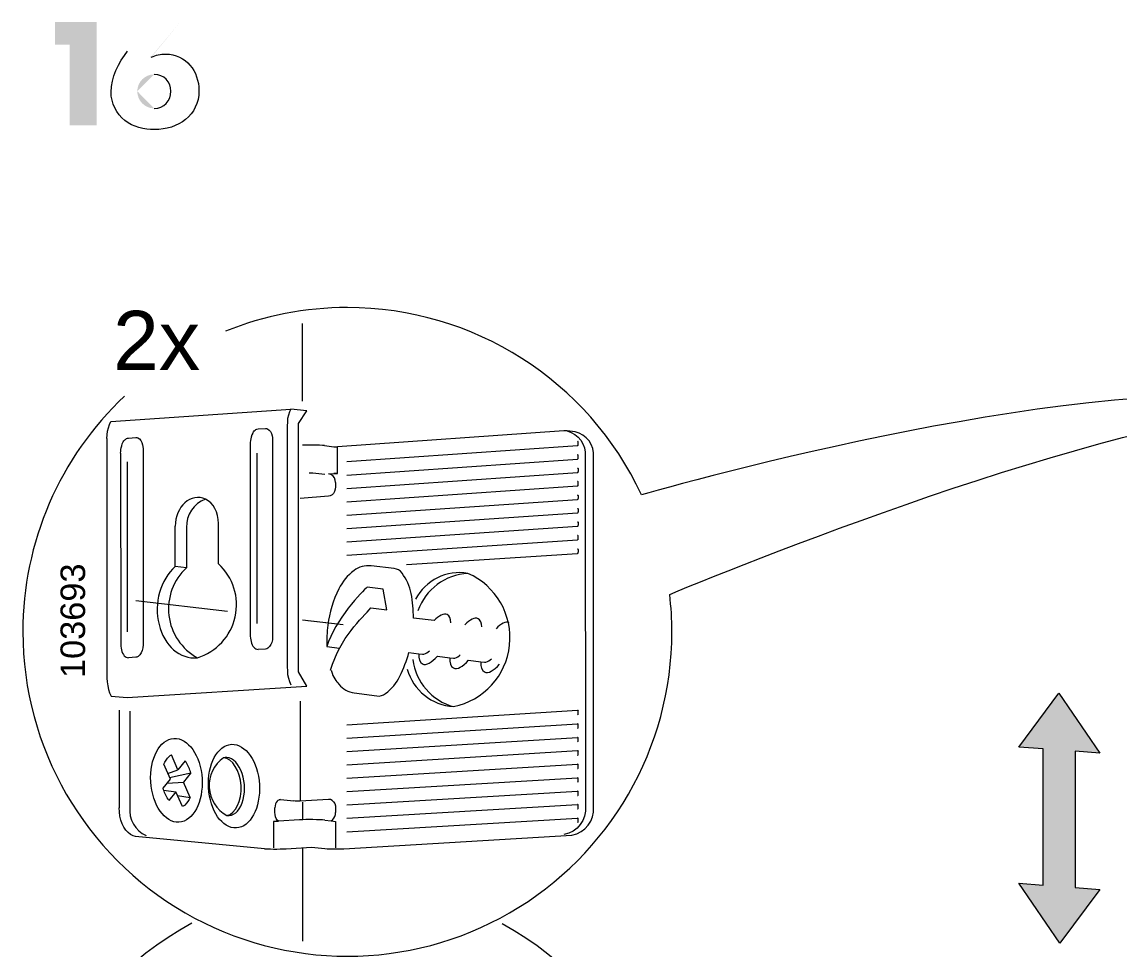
# Model space of a CAD drawing. Header units: metres. Extents: x -11.5 to 7.4, y -3.8 to 5.9.
# Drawn here: x 6.7774 to 7.0717, y -1.1237 to -0.8748 of the extents above; entities that cross this region are included whole.
import ezdxf

# ---------------------------------------------------------------- set-up
doc = ezdxf.new("R2010")
doc.units = ezdxf.units.M
doc.header["$MEASUREMENT"] = 0
for name, color, linetype, lineweight in [('PDF19_Geometry_Num_Penna__1_Num_Penna__255', 255, 'Continuous', 18), ('PDF19_Geometry_Num_Penna__7_Num_Penna__7', 7, 'Continuous', 18), ('PDF19_Text_Num_Penna__7_Num_Penna__7', 7, 'Continuous', 18)]:
    doc.layers.add(name, color=color, linetype=linetype, lineweight=lineweight)
doc.styles.add('GENERATED_STYLE_1', font='')
doc.styles.get('GENERATED_STYLE_1').set_extended_font_data('Arial')

msp = doc.modelspace()

# ---------------------------------------------------------------- hatches: boundary and pattern name
at = {"layer": 'PDF19_Geometry_Num_Penna__7_Num_Penna__7', "linetype": 'Continuous', "lineweight": 18}
for points in [[(6.790217065299663, -0.8809510200550887), (6.790217065299663, -0.9026218704680717), (6.797441910610246, -0.9026218704680717), (6.797441910610246, -0.8748342873903354), (6.786236705019723, -0.8748342873903354), (6.786236705019723, -0.8809510200550887)], [(6.819885982862795, -0.8748336731372062), (6.811998972678477, -0.8842292890078696), (6.812071454547773, -0.8843042278896833)], [(6.812882268678871, -0.8889111263618314, 0.4127571581467983), (6.808313453900761, -0.8934430859521649)], [(6.808313453900757, -0.8934430859521649, 0.4126823729240414), (6.812882268678869, -0.8980524414368309)], [(7.051361009378056, -1.069965184732259), (7.051361009378056, -1.106542730094852), (7.044808156991273, -1.106050099084897), (7.055809430542761, -1.122112818424453), (7.066506034541957, -1.107681555397167), (7.059955639167693, -1.107188924387212), (7.059955639167693, -1.070611379024618), (7.066506034541957, -1.071104010034573), (7.055504760990472, -1.055043747707537), (7.044808156991273, -1.069472553722304)]]:
    msp.add_hatch(color=7, dxfattribs=at).paths.add_polyline_path(points)

# ---------------------------------------------------------------- linework, layer by layer
at = {"layer": 'PDF19_Geometry_Num_Penna__1_Num_Penna__255', "color": 255, "linetype": 'Continuous', "lineweight": 18, "flags": 128}
for points in [[(6.832511710240878, -1.03310839989694), (6.807934214018532, -1.030271778944356)], [(6.862070307941933, -1.036517996168833), (6.854109587382059, -1.035599073486922)]]:
    msp.add_lwpolyline(points, dxfattribs=at)
at = {"layer": 'PDF19_Geometry_Num_Penna__7_Num_Penna__7', "color": 7, "linetype": 'Continuous', "lineweight": 18, "flags": 128}
for points in [[(6.943573958653031, -1.001754954551136, 0.2914295355069761), (6.86467805817842, -0.951511505560763, 0.09687729345512008), (6.83196907902617, -0.9578641114272903)], [(6.80492068816462, -0.9752581629999826, 0.207065775362535), (6.777619593565541, -1.038569233069885, 1.000005780793238), (6.951737858144348, -1.038571068087181, 0.0287864284504903), (6.951141188658067, -1.028494253237861)], [(6.8424142077941, -1.096776965288281), (6.843126741424459, -1.096824877032391), (6.84401249443737, -1.096824877032391), (6.844863849275024, -1.096877702801538), (6.845785228969453, -1.096877702801538), (6.846658696919773, -1.096824877032391), (6.847476882088426, -1.096824877032391), (6.848235116151629, -1.096776965288281), (6.855044726346593, -1.096364310035803), (6.85866304583193, -1.096727333635408), (6.85923184422996, -1.096777702392036), (6.859896466116208, -1.096825614136146), (6.860656911490677, -1.096825614136146), (6.861444384002848, -1.096825614136146), (6.86225028410891, -1.096825614136146), (6.863020557533453, -1.096825614136146), (6.863723508814989, -1.096776965288281), (6.924913194276437, -1.093146483590978, 0.3821216484378956), (6.930715429338825, -1.085584167610977), (6.930715675040078, -0.9916594586645848, 0.3785498252865762), (6.925738873333271, -0.9848726986860417), (6.92359390140464, -0.9846159408778608), (6.923138125582463, -0.9846159408778608), (6.922720433454321, -0.9846159408778608)], [(6.923594515657769, -0.9846161865791121, -0.3665678918596141), (6.928483970569541, -0.9914614234555943), (6.928551538413801, -1.085379498468186, -0.3929399953348326), (6.922785298584806, -1.092947711278232)], [(6.821544220611516, -1.021358474631071, 0.5138524690017993), (6.824449392213365, -1.04551324184961, 0.5794214615783789), (6.830090692955793, -1.020286480069259), (6.830091061507671, -1.00945940870533), (6.830023493663413, -1.00837586618468), (6.829852731293379, -1.007364805533326), (6.829567717841234, -1.006383229032195), (6.829140197663021, -1.005466763362802), (6.828656166196879, -1.004649806700407), (6.828029628004668, -1.003938501576308), (6.827307266324235, -1.003374617203317), (6.826594364141997, -1.002911716044835, 0.3248645336683214), (6.821543974910265, -1.010579929264382), (6.821543974910265, -1.021358843182948), (6.818477623287201, -1.021054173630658)], [(6.887914516968177, -1.035551530294689), (6.882391152826635, -1.034869709320811, 0.04614022622243194), (6.881784270734572, -1.02828245875877, 0.1158768319988018), (6.879329715228614, -1.022764008642264, 0.1968518124882239), (6.877235112056608, -1.02154778744562), (6.871020098891115, -1.020878251534332, 0.1996970879351228), (6.866456198138041, -1.022071131112056, 0.1172209081708172), (6.862360358269738, -1.027050266980752, 0.08077470722210157), (6.859409486235045, -1.036719839747226, 0.04448726216608584), (6.859197691755954, -1.042485342472462), (6.862585912018934, -1.04290794862564)], [(6.880750237016169, -1.048573205240123, 0.318299173918382), (6.893169206790821, -1.058636022860179, 0.7318529864875869), (6.897005586137173, -1.022850741184169, 0.3242454897509591), (6.882942874987663, -1.02981145764902)], [(6.862427680412745, -1.05263034716126, 0.2001523255756658), (6.866533348331121, -1.054954681003742), (6.872577599126579, -1.055754438578506, 0.2002393723480712), (6.874924046081725, -1.055137728436369, 0.1165512190496373), (6.878758214116813, -1.05048291822011, 0.04856491298913418), (6.881176897240005, -1.044083383414481), (6.883840298810034, -1.044438421723401), (6.884821875311168, -1.044561272349325)], [(6.888811817939926, -1.045102920759025), (6.892137507234311, -1.045521104289668), (6.893121540747963, -1.045642726409334, 0.1128992051033671), (6.893504834700838, -1.04560709972779, 0.1158886896118433), (6.894974128186899, -1.04471643268987)], [(6.897149689921383, -1.046190148798451), (6.900475502066396, -1.046605015362196), (6.901459535580047, -1.046727865988119, 0.1140477547047388), (6.90184037252042, -1.04669101080037, 0.1166083233691781), (6.903312123018978, -1.045801572268652)], [(6.806312340055083, -1.059885782277703), (6.806331996155233, -1.085583676208472, 0.3292047280572611), (6.810708795405024, -1.093249678116752)], [(6.818662267777967, -1.081457369384939), (6.816778721981301, -1.083803324937582, -0.02387272100441253), (6.816565084742818, -1.083482930505173, -0.07068428266476309), (6.815267167879933, -1.080535743989258), (6.817205750757013, -1.078118043671075), (6.815456357843855, -1.074111884759695)], [(6.822683537316337, -1.076436464303428, 0.07040757210386754), (6.821406873611735, -1.073544683419804, 0.02463463382463789), (6.821162400866145, -1.073185959592107), (6.819230943325369, -1.07559370900959), (6.817491378462286, -1.071607206198358)], [(6.832341316422719, -1.072279567674039), (6.831875712550467, -1.072279567674039), (6.83141993672829, -1.072342221493261, 0.5474622408931894), (6.832341316422719, -1.087875086083206)]]:
    msp.add_lwpolyline(points, format="xyb", dxfattribs=at)
for points in [[(6.85256130094354, -0.9557698768071647), (6.852583414056205, -0.9766544832142348)], [(6.800186762145266, -0.9866698804926841), (6.800262929533337, -0.9856477632849963), (6.800350153477742, -0.984676014833938), (6.800597083235852, -0.983759549164545), (6.800851384031514, -0.9828909952392637), (6.801203965327916, -0.9821158077896825), (6.849535858578912, -0.9787497006393675)], [(6.849535612877659, -0.9787493320874896), (6.849185488593777, -0.9795146914869957), (6.848880819041486, -0.9803832454122778), (6.848652316877265, -0.9813095391317441), (6.848568778451639, -0.9822837445953212), (6.848520866707526, -0.9832984907654527)], [(6.851577513131142, -0.9826393971573708), (6.853840421660662, -0.9792143217066114), (6.849535735728283, -0.9787487178343595)], [(6.853840175959409, -1.053172241272211), (6.85157726742989, -1.049245935267682), (6.85157726742989, -0.9826387829042407)], [(6.839318863423321, -0.985194198774086), (6.83906210561514, -0.9856954293278548), (6.838875372663736, -0.9862568566883274), (6.838769721125439, -0.9867703723046892), (6.838664069587146, -0.9872286051393857), (6.83859650174289, -0.9877003515429337), (6.83859650174289, -0.9881512133400738)], [(6.839318740572697, -0.985194198774086), (6.83948950294273, -0.9848846151967567), (6.839671321869096, -0.9846229433635392), (6.839935450714833, -0.9844239253495424), (6.84013692574135, -0.9842728190796546), (6.840401054587085, -0.9841622535163239), (6.840705724139378, -0.9840615160030666), (6.84270204681064, -0.9839632355023262)], [(6.842702538213143, -0.9839634812035793), (6.843004750752916, -0.9839634812035793), (6.843261508561097, -0.9840617617043179), (6.843714827370757, -0.9843762593066829), (6.844067408667158, -0.984793951434825), (6.844333994525414, -0.9852927249760759), (6.844533012539411, -0.9859475188122504), (6.844590752333596, -0.986418036709539), (6.844626379015113, -0.987026147307863), (6.844626379015113, -1.03984700243012)], [(6.848520743856902, -0.9832984907654527), (6.848520743856902, -1.047973202783111)], [(6.922720556304945, -0.9846159408778608), (6.862040946642336, -0.9888555159784964)], [(6.80018663929464, -0.9866697576420576), (6.80018663929464, -1.051032429069869)], [(6.803824492029499, -0.9905496261099875), (6.803862575723535, -0.9900938502878098), (6.803930143567792, -0.9896331604405946), (6.803965770249311, -0.989177384618416), (6.804129161581789, -0.9886159572579443), (6.804292552914271, -0.9881048986541003), (6.804527197609783, -0.9875815549876643), (6.804745871723927, -0.9872817994604111), (6.804944889737925, -0.9870262701584878), (6.805143907751923, -0.9868788494073799), (6.805400665560102, -0.9866700033433098), (6.805647595318209, -0.9865692658300507), (6.805962092920574, -0.9865287251234962), (6.807908046835212, -0.9863555057409439)], [(6.807907923984585, -0.9863552600396925), (6.808222421586949, -0.9864179138589133), (6.808466894332538, -0.9864707396280608), (6.808942326254865, -0.9867704951553149), (6.809294907551267, -0.9871783592333827), (6.809532009259298, -0.9877520716564474), (6.809750683373444, -0.988358953748512), (6.809798595117554, -0.9888098155456531), (6.80985387789922, -0.9894338967253455), (6.80985387789922, -1.042050819808569)], [(6.838596624593514, -0.9881513361907004), (6.838596624593514, -1.039284223712762)], [(6.858557517144263, -0.9885508464262047), (6.857960463102271, -0.9885029346820948), (6.857180361627655, -0.9884525659254653), (6.856319178739929, -0.9884046541813554), (6.855395342032979, -0.9884046541813554), (6.854483790388624, -0.9884046541813554), (6.853542754594047, -0.9884046541813554), (6.852623831912137, -0.9884525659254653)], [(6.858557271443011, -0.9885509692768304), (6.861074480768192, -0.988855638829123), (6.86127349878219, -0.988855638829123), (6.861530256590369, -0.988855638829123), (6.861796842448625, -0.988855638829123), (6.862041315194213, -0.988855638829123)], [(6.860419441230766, -0.996370657318141), (6.860001749102624, -0.996219551048255), (6.859601256062112, -0.9961716393041442), (6.86204106949296, -0.996010704984184), (6.86204106949296, -0.9888558845303734)], [(6.864558401668768, -0.9928434929972392), (6.926403863771398, -0.9885510921274561)], [(6.926528925708586, -0.9884525659254653), (6.926403618070145, -0.9885508464262047), (6.92646135786433, -0.9885508464262047), (6.92655718135255, -0.9884525659254653), (6.92655718135255, -0.9882904030992465), (6.92655718135255, -0.9876294667317751), (6.92655718135255, -0.9874685324118149), (6.92646135786433, -0.9874206206677041), (6.926403618070145, -0.9873702519110754)], [(6.92655718135255, -0.9875316776335392), (6.926403618070145, -0.9873707433135799)], [(6.80382412347762, -0.9905496261099875), (6.803862207171658, -1.041479810099275)], [(6.840345894656044, -0.9905496261099875), (6.840345894656044, -1.036329911860543)], [(6.92655718135255, -0.9911590880651966), (6.926403618070145, -0.9910055247827909)], [(6.926528925708586, -0.9920782564483579), (6.926403618070145, -0.9921789939616161), (6.92646135786433, -0.992121254167432), (6.92655718135255, -0.9920229736666926), (6.92655718135255, -0.9919222361534352), (6.92655718135255, -0.9912576142671865), (6.92655718135255, -0.9911065079973005), (6.92646135786433, -0.9910057704840423), (6.926403618070145, -0.9910057704840423)], [(6.805563811191332, -0.992951601548052), (6.805563811191332, -1.038574638497425)], [(6.864558401668768, -0.9964811000308469), (6.926403863771398, -0.9921788711109913)], [(6.92655718135255, -0.9947895697625002), (6.926403618070145, -0.9945856377234659), (6.92646135786433, -0.99462863544254), (6.92655718135255, -0.9947293729557973), (6.92655718135255, -0.994837481506611), (6.92655718135255, -0.9954984178740816)], [(6.854437721403903, -0.9958597215649236), (6.854692022199565, -0.9958597215649236), (6.854938951957672, -0.9958597215649236), (6.855243621509963, -0.9958597215649236), (6.855442639523961, -0.9959100903215532)], [(6.855443008075838, -0.9959099674709266), (6.858624839287268, -0.9962723768174024)], [(6.860153101073763, -0.9962722539667759), (6.859601501763365, -0.9961715164535185)], [(6.861472762497437, -0.9984658747432738), (6.861444506853475, -0.9978049383758032), (6.861177920995221, -0.9971845427148871), (6.860875708455445, -0.9967324524114876), (6.86041993263327, -0.9963700430650118)], [(6.862041438044839, -0.9960102135816804), (6.861842420030841, -0.9960102135816804), (6.861530379440996, -0.9960102135816804), (6.861273621632813, -0.9960102135816804), (6.861074603618817, -0.9960102135816804)], [(6.864558401668768, -1.000051507772074), (6.926403863771398, -0.9958119326714394)], [(6.926528925708586, -0.9957108266063033), (6.926403618070145, -0.9958115641195606), (6.92646135786433, -0.995758738350415), (6.92655718135255, -0.9956580008371558), (6.92655718135255, -0.995498295023455)], [(6.861472271094934, -0.9984659975938994), (6.861472271094934, -0.999647820615289), (6.861444015450971, -1.000251017188575), (6.861215513286751, -1.000873869862009), (6.860920671784534, -1.001381242947074), (6.860550891400504, -1.00179402105018), (6.860095115578327, -1.002054464377138), (6.859601256062112, -1.002152744877878), (6.85196854667346, -1.002716629250868)], [(6.864558401668768, -1.003627198090217), (6.926403863771398, -0.9993876229895813)], [(6.926528925708586, -0.9992852884181866), (6.926403618070145, -0.9993872544377043), (6.92646135786433, -0.9993872544377043), (6.92655718135255, -0.9992852884181866), (6.92655718135255, -0.9991304966295225), (6.92655718135255, -0.9984658747432738), (6.92655718135255, -0.998318453992165), (6.92646135786433, -0.9982177164789068), (6.926403618070145, -0.9982177164789068)], [(6.92655718135255, -0.9983640315743836), (6.926403618070145, -0.9982178393295333)], [(6.864558401668768, -1.007216033425332), (6.926403863771398, -1.003018227537511)], [(6.92655718135255, -1.001992424811046), (6.926403618070145, -1.00184131854116), (6.926528925708586, -1.00184131854116), (6.92655718135255, -1.001939599041899), (6.92655718135255, -1.002098076349341), (6.92655718135255, -1.002757784210553)], [(6.92655718135255, -1.00291822712801), (6.926403618070145, -1.003017736135009), (6.926528925708586, -1.002966138872119), (6.92655718135255, -1.002865401358862), (6.92655718135255, -1.002758521314309)], [(6.926403618070145, -1.005425731253743), (6.926528925708586, -1.005471185985335), (6.92655718135255, -1.005573152004851), (6.92655718135255, -1.005673889518109), (6.92655718135255, -1.006347110948172)], [(6.92655718135255, -1.005625240670243), (6.926403618070145, -1.005426222656246)], [(6.92655718135255, -1.006546866065926), (6.926403618070145, -1.006645146566664), (6.926528925708586, -1.006592320797517), (6.92655718135255, -1.006494040296777), (6.92655718135255, -1.006347848051928)], [(6.864558401668768, -1.010786318315934), (6.926403863771398, -1.006645023716038)], [(6.926403618070145, -1.009046630602225), (6.926528925708586, -1.009046630602225), (6.92655718135255, -1.009147368115483), (6.92655718135255, -1.009310759447962), (6.92655718135255, -1.009963096271618)], [(6.92655718135255, -1.009200439585882), (6.926403618070145, -1.009046876303477)], [(6.818477500436577, -1.02105466503316), (6.818477500436577, -1.01021801132041)], [(6.864558401668768, -1.014422205440779), (6.926403863771398, -1.010224399552959)], [(6.92655718135255, -1.010126733305349), (6.926403618070145, -1.010225013806088), (6.926528925708586, -1.010225013806088), (6.92655718135255, -1.010126733305349), (6.92655718135255, -1.00996334197287)], [(6.864558401668768, -1.01799187607825), (6.926403863771398, -1.013853038490873)], [(6.92655718135255, -1.013752055276364), (6.926403618070145, -1.013852792789621), (6.926528925708586, -1.013799967020474), (6.92655718135255, -1.013699229507216), (6.92655718135255, -1.013602177512737), (6.92655718135255, -1.012931413095192), (6.92655718135255, -1.012780306825306), (6.926528925708586, -1.012679569312048), (6.926403618070145, -1.012679569312048)], [(6.92655718135255, -1.012833255445079), (6.926403618070145, -1.012679692162674)], [(6.880512275353755, -1.020516210739737), (6.926403126667644, -1.017489171316971)], [(6.92655718135255, -1.016458577416095), (6.926403618070145, -1.016259559402098)], [(6.926403618070145, -1.016260665057731), (6.926528925708586, -1.016307348295582), (6.92655718135255, -1.016408085808839), (6.926612464134218, -1.016521108384689), (6.926612464134218, -1.017170988195828)], [(6.92655718135255, -1.017390399413728), (6.926403618070145, -1.017488679914466), (6.926528925708586, -1.017433397132801), (6.92655718135255, -1.017327745594506), (6.926612464134218, -1.017171725299582)], [(6.871003636907243, -1.032133948732111), (6.875248126032915, -1.032659749411065), (6.874256721481707, -1.02706390340023), (6.870009775343519, -1.026536874215017)], [(6.832511710240878, -1.03310839989694), (6.807934214018532, -1.030271778944356)], [(6.863505080402097, -1.036683475961952), (6.852674569220643, -1.035432856590047)], [(6.803862575723535, -1.0414799329499), (6.803862575723535, -1.041947993834671), (6.803930143567792, -1.042403769656849), (6.803965770249311, -1.042902543198099), (6.804091077887756, -1.043374289601648), (6.804212700007419, -1.043833750942603), (6.80438591938997, -1.044299354814855)], [(6.838596624593514, -1.039284469414014), (6.838596624593514, -1.039745159261228), (6.838664192437772, -1.040208306120962), (6.838769843976067, -1.040671452980695), (6.838875495514362, -1.041127228802873), (6.838959033939989, -1.041587918650087), (6.839158051953985, -1.042051065509821)], [(6.844625887612608, -1.039846142475739), (6.844590260931092, -1.040671698681947), (6.844436697648685, -1.041379318287269), (6.844170111790431, -1.041991114404371), (6.843810159456474, -1.042504630020732), (6.843553401648292, -1.042761387828913), (6.843316299940261, -1.04296040584291), (6.843049714082007, -1.04307342841876), (6.84270204681064, -1.043164337881944), (6.840773291983634, -1.043272446432757)], [(6.804385673688721, -1.044299109113603), (6.804584691702718, -1.044634491322375), (6.804783709716714, -1.044958816974815), (6.805040467524893, -1.045167663038885), (6.805304596370629, -1.045366681052882), (6.805601894885367, -1.04546741856614), (6.805961847219326, -1.045512873297732)], [(6.809854000749846, -1.042051188360447), (6.809798717968182, -1.042859545479025), (6.80958741489159, -1.043581907159459), (6.809390853890113, -1.044183875226486), (6.809028444543639, -1.044755130637033), (6.808771686735456, -1.044959062676067), (6.808514928927275, -1.045167908740138), (6.808222544437577, -1.045315329491246), (6.807908046835212, -1.045366926754133), (6.805962092920574, -1.045513118998984)], [(6.839158174804615, -1.042051065509821), (6.839357192818609, -1.042403646806223), (6.839585694982828, -1.042703402333476), (6.839842452791009, -1.042961388647917), (6.840079554499043, -1.043126008486656), (6.840401423138964, -1.043221831974876), (6.840772432029254, -1.043272200731504)], [(6.848520743856902, -1.047972711380607), (6.848568655601014, -1.048994828588294), (6.848652194026641, -1.050014488783463), (6.848880696190859, -1.05098869424704), (6.84918536574315, -1.051900245891396), (6.849535490027034, -1.052773713841715)], [(6.80018663929464, -1.051032060517991), (6.800262806682714, -1.052003808969048), (6.80039548535871, -1.053025926176736), (6.800596960385224, -1.053997674627794), (6.800851261180888, -1.05490922627215), (6.801271410321547, -1.055792522272543)], [(6.805563811191332, -1.056186627080507), (6.853840421660662, -1.053171872720333)], [(6.801271164620294, -1.055792522272543), (6.805563565490079, -1.05618687278176)], [(6.852006998919373, -1.057121643194415), (6.852024198007001, -1.083997674627795)], [(6.803445006446021, -1.059578655712894), (6.803464662546169, -1.08578269422247)], [(6.864558401668768, -1.063497590679867), (6.926403863771398, -1.059611825381893)], [(6.926403618070145, -1.059612316784396), (6.926612464134218, -1.059812563304652)], [(6.926612464134218, -1.059859615094381), (6.92655718135255, -1.059761334593643), (6.926528925708586, -1.059660597080383), (6.926403618070145, -1.059612685336274)], [(6.926403618070145, -1.060843157205529), (6.926528925708586, -1.060780503386306), (6.92655718135255, -1.060679765873049), (6.926612464134218, -1.0605335736282), (6.926612464134218, -1.059859123691878)], [(6.92655718135255, -1.060732837343449), (6.926403618070145, -1.06084340290678)], [(6.864558401668768, -1.067077089367413), (6.926403863771398, -1.063240464319808)], [(6.926403618070145, -1.063240341469182), (6.926612464134218, -1.063396361764105)], [(6.926612464134218, -1.063497590679867), (6.92655718135255, -1.063339113372425), (6.926528925708586, -1.063240832871685), (6.926403618070145, -1.063240832871685)], [(6.926403618070145, -1.064411107934237), (6.926528925708586, -1.064411107934237), (6.92655718135255, -1.064312827433498), (6.926612464134218, -1.064151893113538), (6.926612464134218, -1.063497099277363)], [(6.92655718135255, -1.064312950284124), (6.926403618070145, -1.064411230784863)], [(6.864558401668768, -1.070656956606836), (6.926403863771398, -1.066879299859675)], [(6.926403618070145, -1.066879054158423), (6.926612464134218, -1.067020332378236)], [(6.926612464134218, -1.067117875775219), (6.92655718135255, -1.066976597555407), (6.926528925708586, -1.066879545560927), (6.926403618070145, -1.066879545560927)], [(6.926403618070145, -1.068048714967845), (6.926528925708586, -1.067988518161142), (6.92655718135255, -1.067887780647884), (6.926612464134218, -1.067787043134627), (6.926612464134218, -1.067117507223341)], [(6.92655718135255, -1.067940729267658), (6.926403618070145, -1.068048837818471)], [(6.864558401668768, -1.074227241497438), (6.926403863771398, -1.070448356244018)], [(6.926612464134218, -1.070707202512839), (6.92655718135255, -1.0706089220121), (6.926528925708586, -1.070493442423731), (6.926403618070145, -1.07044798769214)], [(6.926403618070145, -1.070448110542765), (6.926612464134218, -1.070656956606835)], [(6.926403618070145, -1.071676616802005), (6.926528925708586, -1.071618877007821), (6.92655718135255, -1.071521825013341), (6.926612464134218, -1.071367033224677), (6.926612464134218, -1.070707325363465)], [(6.864558401668768, -1.077862514369153), (6.926403863771398, -1.074083629115734)], [(6.92655718135255, -1.071576002139373), (6.926403618070145, -1.071676739652631)], [(6.926403618070145, -1.075247515945736), (6.926528925708586, -1.075247515945736), (6.92655718135255, -1.075145549926219), (6.926612464134218, -1.075005500212666), (6.926612464134218, -1.074326136251306), (6.92655718135255, -1.074184858031494), (6.926528925708586, -1.074082892011977), (6.926403618070145, -1.074082892011977)], [(6.926403618070145, -1.074083260563855), (6.926612464134218, -1.074226995796186)], [(6.81651717299871, -1.076547398418637), (6.819230943325369, -1.075594077561467)], [(6.817001818717978, -1.077647157221908), (6.822683660166961, -1.076437078556557), (6.820684880483178, -1.078929717756553)], [(6.92655718135255, -1.075145672776845), (6.926403618070145, -1.075247638796362)], [(6.816327614482907, -1.079213379851812), (6.820685126184431, -1.078930823412188)], [(6.822474936953515, -1.083021135002325), (6.820685003333807, -1.078930209159058)], [(6.864558401668768, -1.081437590434166), (6.926403863771398, -1.077701702899819)], [(6.926612464134218, -1.077965463193677), (6.92655718135255, -1.077802071861198), (6.926528925708586, -1.077701334347941), (6.926403618070145, -1.077701334347941)], [(6.926403618070145, -1.077701580049193), (6.926612464134218, -1.077862514369153)], [(6.926403618070145, -1.078883894473085), (6.926528925708586, -1.078835982728974), (6.92655718135255, -1.078735245215717), (6.926612464134218, -1.078623451146126), (6.926612464134218, -1.077964971791174)], [(6.92655718135255, -1.078783894063583), (6.926403618070145, -1.07888463157684)], [(6.815432647673051, -1.081068055751386), (6.818662390628592, -1.081457492235566)], [(6.820406623815462, -1.08545173463623), (6.818662144927341, -1.081457860787443)], [(6.81911570943825, -1.082500985452163), (6.822474445551013, -1.083020643599821)], [(6.864558401668768, -1.085018194777344), (6.926403863771398, -1.081290906786813)], [(6.926403618070145, -1.081291152488064), (6.926612464134218, -1.081490170502061)], [(6.926403618070145, -1.082512533411), (6.926528925708586, -1.082456022123075), (6.926612464134218, -1.082355284609817), (6.926612464134218, -1.082212777883745), (6.926612464134218, -1.081539556453682), (6.926612464134218, -1.081437590434166), (6.926528925708586, -1.081340538439686), (6.926403618070145, -1.081291398189316)], [(6.92655718135255, -1.082411673047116), (6.926403618070145, -1.082512410560374)], [(6.8424142077941, -1.096776351035151), (6.807860012240475, -1.093449556085131), (6.807205218404301, -1.093297221308985), (6.806530768467978, -1.092947097025102), (6.80586614658173, -1.092428667383702), (6.805239608389517, -1.091813185747823), (6.804745748873303, -1.090997457591689), (6.804292430063642, -1.090079763416037), (6.803920192667093, -1.089111700483756), (6.803663434858914, -1.088029386469366), (6.803502500538952, -1.086912674279718), (6.803464416844916, -1.085782448521217)], [(6.845842968763638, -1.083997674627795), (6.845588667967975, -1.084357626961752), (6.845387192941461, -1.084760577014782), (6.845283998415685, -1.085279006656181), (6.845216430571426, -1.08583060596658)], [(6.846193338748774, -1.089362684312519), (6.845881298158927, -1.089112069035634), (6.845588913669229, -1.088698062426269), (6.845415694286675, -1.088189460834945), (6.845284244116936, -1.087625576461954), (6.845216676272678, -1.087064149101483), (6.845216676272678, -1.085830728817205)], [(6.845843091614265, -1.083997920329047), (6.846109677472519, -1.083738705508347), (6.846392233912143, -1.08363551098257), (6.846706731514509, -1.083585142225942), (6.850344338548116, -1.083945094559899)], [(6.846706731514509, -1.083585142225942), (6.846392233912143, -1.08363551098257)], [(6.859629511706075, -1.08353698478058), (6.852023829455122, -1.083997674627795), (6.851615965377057, -1.083997674627795), (6.851150361504805, -1.083997674627795), (6.850694585682628, -1.083997674627795), (6.850344461398743, -1.083944848858647)], [(6.852594962015042, -1.084258609357257), (6.852594962015042, -1.089010471567994)], [(6.860618582095388, -1.083784283090565), (6.860152978223136, -1.083585265076568), (6.8596296345567, -1.083537353332458)], [(6.860095484130204, -1.083585142225942), (6.859629880257952, -1.083537230481832)], [(6.860618827796639, -1.083784160239939), (6.860978780130596, -1.084146569586414), (6.861273621632813, -1.084662542215296), (6.861472639646811, -1.085221512563249), (6.861530379440996, -1.085782939923721), (6.861530379440996, -1.08701144618296)], [(6.864558401668768, -1.088598062016768), (6.926403863771398, -1.084918685770346)], [(6.926403618070145, -1.084919054322224), (6.926612464134218, -1.085061561048295)], [(6.926403618070145, -1.086092400650423), (6.926528925708586, -1.086092400650423), (6.926612464134218, -1.085991663137166), (6.926612464134218, -1.085830728817205), (6.926612464134218, -1.085171020955993), (6.926612464134218, -1.085017457673589), (6.926528925708586, -1.08491917717285), (6.926403618070145, -1.08491917717285)], [(6.92655718135255, -1.085991540286541), (6.926403618070145, -1.086092277799798)], [(6.858624962137895, -1.089111086230627), (6.860352241938385, -1.089258506981735), (6.86075027796638, -1.088959979960741), (6.861074603618817, -1.088597570614264), (6.861331361426998, -1.088091426035458), (6.861472639646811, -1.087572996394059), (6.861530379440996, -1.087011569033587)], [(6.864558401668768, -1.092226455253432), (6.926403863771398, -1.088549536019529)], [(6.926403618070145, -1.088549413168902), (6.926612464134218, -1.088698062426269)], [(6.926403618070145, -1.089717845472066), (6.926528925708586, -1.08966010567788), (6.926612464134218, -1.089563053683402), (6.926612464134218, -1.089461087663884), (6.926612464134218, -1.088796465777635), (6.926612464134218, -1.088652730545303), (6.926528925708586, -1.088549536019529), (6.926403618070145, -1.088549536019529)], [(6.846042109628261, -1.089421529762336), (6.845682157294304, -1.089421529762336), (6.84528412126631, -1.089421529762336), (6.844863972125651, -1.089421529762336), (6.844863972125651, -1.096565293659813)], [(6.846193215898147, -1.089362807163145), (6.846042109628261, -1.089421775463588)], [(6.858624716436644, -1.089111454782504), (6.857960094550394, -1.089059857519616), (6.857179993075778, -1.089009488762987), (6.856364264919643, -1.089009488762987), (6.855442885225214, -1.088959120006359), (6.854483421836747, -1.088959120006359), (6.853542386042172, -1.088959120006359), (6.852688574191998, -1.089009488762987), (6.851872846035862, -1.089059857519616), (6.846193461599398, -1.089363298565648)], [(6.860352241938385, -1.089258138429858), (6.861530379440996, -1.089421529762336), (6.861530379440996, -1.096565293659813)], [(6.92655718135255, -1.089619687821952), (6.926403618070145, -1.089717968322691)], [(6.852594962015042, -1.096517873318207), (6.852599876040081, -1.121618713206986)]]:
    msp.add_lwpolyline(points, dxfattribs=at)
msp.add_lwpolyline([(7.051361009378056, -1.069965184732259), (7.044808156991273, -1.069472553722304), (7.055504760990472, -1.055043747707537), (7.066506034541957, -1.071104010034573), (7.059955639167693, -1.070611379024618), (7.059955639167693, -1.107188924387212), (7.066506034541957, -1.107681555397167), (7.055809430542761, -1.122112818424453), (7.044808156991273, -1.106050099084897), (7.051361009378056, -1.106542730094852)], close=True, dxfattribs=at)
at = {"layer": 'PDF19_Geometry_Num_Penna__7_Num_Penna__7', "color": 7, "linetype": 'Continuous', "lineweight": 18}
for centre, radius, start, end in [((6.89779944680499, -1.037862904482525), 0.01503290640121424, 93.02803257848507, 160.6343337212659), ((6.884077220283084, -1.040999700759184), 0.003700048362943242, 287.7090205466064, 314.5835219781691), ((6.897138834868795, -1.04413968959553), 0.0150299056365979, 187.0702227933117, 254.6856094197866), ((6.864414997783516, -1.193276680654074), 0.08703988214778136, 118.4589564353569, 269.997937811476), ((6.864432982535382, -1.193305258893584), 0.08706201593763918, 270.0001542235393, 61.3000355712905)]:
    msp.add_arc(centre, radius, start, end, dxfattribs=at)
for centre, major_axis, ratio, start_param, end_param in [((6.825004410000243, -1.0111561695087), (-0.0009902372691374943, 0.008632751124140192), 0.74798135087381, 5.885179205104446, 7.659932069488137), ((6.82407444533882, -1.032104457174379), (0.000975782152990768, 0.01342469922529954), 0.7711825007186369, 0.66226935161165, 3.271655449040111), ((6.831469974012695, -1.080131276186663), (-0.0004789429982476887, 0.007795779305142637), 0.5993391488717149, 3.226041628670431, 6.19168918955318), ((6.832458554061445, -1.080089702646934), (-0.0004538023273266126, 0.007811624316669485), 0.591113958324309, 3.018359328513383, 6.210492769869475)]:
    msp.add_ellipse(centre, major_axis=major_axis, ratio=ratio, start_param=start_param, end_param=end_param, dxfattribs=at)
for centre, major_axis, ratio in [((6.818815142551628, -1.078407103222403), (-0.0006808743075863435, 0.01124781108827144), 0.6115255751860617), ((6.834251069747433, -1.079974628870566), (-0.0006409574531458521, 0.0112295539849081), 0.6076729606614161)]:
    msp.add_ellipse(centre, major_axis=major_axis, ratio=ratio, dxfattribs=at)
for points in [[(6.801274113035317, -0.8937023007728646), (6.801274113035317, -0.8896863138114108), (6.803336775044583, -0.8857796639070292), (6.805732362250092, -0.88264574443971)], [(6.812071454547773, -0.8843042278896833), (6.813325759438459, -0.8837526285792849), (6.814503896941073, -0.8834577870770683), (6.815941249264385, -0.8834577870770683)], [(6.815941249264377, -0.8834577870770675), (6.821397045561658, -0.8834577870770675), (6.824860204706455, -0.88813839592477), (6.824860204706455, -0.8932244118380241)], [(6.81734297490617, -0.8934430859521649), (6.81734297490617, -0.8909393901958351), (6.815425276635496, -0.8889111263618314), (6.812882268678869, -0.8889111263618314)], [(6.804995258494554, -0.9013325531490013), (6.802785175734184, -0.8994897937601403), (6.80127411303532, -0.8965782339257435), (6.80127411303532, -0.8937023007728664)], [(6.812882268678871, -0.8980524414368309), (6.815425276635496, -0.8980524414368309), (6.817342974906166, -0.8959885509213086), (6.817342974906166, -0.8934430859521623)], [(6.824860204706454, -0.8932244118380206), (6.824860204706454, -0.9000426215767989), (6.819259444670584, -0.9037281403545165), (6.812920352372908, -0.9037281403545165)], [(6.812920352372908, -0.9037281403545165), (6.810228695158911, -0.9037281403545165), (6.807132859385627, -0.9030278917867509), (6.804995258494551, -0.9013325531489995)], [(7.123628995733444, -0.977924021582532), (7.07408333829832, -0.9659116873796902), (6.961934230398619, -0.9965604615351928), (6.943574204354282, -1.001754585999256)], [(6.951141802911197, -1.028494253237862), (6.973382680228467, -1.019287827331122), (7.074251643655836, -0.9786512972880033), (7.123628995733443, -0.9779240215825338)], [(6.870009775343519, -1.026536874215017), (6.86876038447787, -1.027561448435222), (6.861283695384138, -1.035383347787798), (6.859197691755947, -1.04248534247246)], [(6.860189096307156, -1.048856375932878), (6.86275176036393, -1.039912850365615), (6.868625248789357, -1.034911601384252), (6.871003636907239, -1.032133948732115)], [(6.891439101425934, -1.03393813302443), (6.890544748869207, -1.033487271227289), (6.889216733602971, -1.034189976807573), (6.887914516968179, -1.03555239024907)], [(6.892418220914548, -1.036127331178394), (6.892387508258071, -1.035045017164005), (6.89206318260563, -1.034250173614276), (6.891439101425937, -1.033938133024429)], [(6.899739503966487, -1.035017744325049), (6.898843922903499, -1.034568111034168), (6.89751713614352, -1.035272045120712), (6.896211233989947, -1.036630773043428)], [(6.900737051048987, -1.037235198122977), (6.900706338392505, -1.036138142033476), (6.900367270664953, -1.035332241927414), (6.899739503966481, -1.035017744325048)], [(6.90807921870733, -1.036105218065727), (6.907182409138085, -1.035654356268587), (6.905854393871847, -1.03635951886139), (6.904552177237057, -1.037717018277849)], [(6.883840298810034, -1.044438421723401), (6.883770273953258, -1.04579714964612), (6.884084771555624, -1.046804524778695), (6.884812047261095, -1.047166934125171)], [(6.884821875311168, -1.044561272349325), (6.88494841145587, -1.044577242930695), (6.885083547144381, -1.044566186374362), (6.885202712251528, -1.044524417161547)], [(6.884812047261093, -1.047166934125172), (6.885819422393669, -1.047673078703978), (6.887357512230237, -1.046794696728623), (6.888814520653695, -1.045069873940654)], [(6.892137384383686, -1.045520612887166), (6.892067359526908, -1.046875655291105), (6.892386771154307, -1.047886715942459), (6.893109132834739, -1.048247896782677)], [(6.893109132834743, -1.048247896782677), (6.89411896497984, -1.048752812855223), (6.895691452991668, -1.047914971586421), (6.897149689921386, -1.046190148798448)], [(6.900475256365143, -1.046605383914073), (6.900406460014627, -1.047962883330532), (6.900727100148291, -1.048970258463108), (6.901447004816208, -1.049332667809585)], [(6.9014470048162, -1.049332667809585), (6.902453151442519, -1.049837583882133), (6.903997383810385, -1.048962887425554), (6.905451935221328, -1.047235607625062)], [(6.860330620228224, -1.048877260539284), (6.860957158420436, -1.05103451753051), (6.861684434125907, -1.05167702630409), (6.862427680412744, -1.052630347161259)], [(6.815456603545107, -1.074112130460947), (6.815733017453438, -1.07334922807396), (6.816217048919576, -1.072628094899786), (6.816884127818337, -1.071991728657502)], [(6.81688425066897, -1.071992097209377), (6.817050099013965, -1.071832391395676), (6.817258945078036, -1.071700941225938), (6.817491132761031, -1.071606346243977)], [(6.822474936953515, -1.083021135002325), (6.822196066032667, -1.083744725189017), (6.821724319629121, -1.084431460187932), (6.82108795338684, -1.085037113773735)], [(6.82108807623746, -1.085036622371234), (6.820908714323609, -1.085212298766306), (6.820670384109317, -1.085352348479858), (6.820406255263579, -1.085451857486856)]]:
    msp.add_open_spline(points, degree=3, dxfattribs=at)

# ---------------------------------------------------------------- texts
at = {"layer": 'PDF19_Text_Num_Penna__7_Num_Penna__7', "color": 7, "linetype": 'Continuous', "lineweight": 18, "insert": (6.801812198776865, -0.9682239617102195), "char_height": 0.01582901521914505, "attachment_point": 7, "style": 'GENERATED_STYLE_1'}
msp.add_mtext('\\A1;{\\pql;\\fArial|b0|i0|c0|p34;2x}', dxfattribs=at)
at = {"layer": 'PDF19_Text_Num_Penna__7_Num_Penna__7', "color": 7, "linetype": 'Continuous', "lineweight": 18, "insert": (6.794411328308318, -1.050947539287355), "char_height": 0.006595335069003665, "attachment_point": 7, "rotation": 90, "style": 'GENERATED_STYLE_1'}
msp.add_mtext('\\A1;{\\pql;\\fArial|b0|i0|c0|p34;103693}', dxfattribs=at)

doc.saveas('drawing.dxf')
